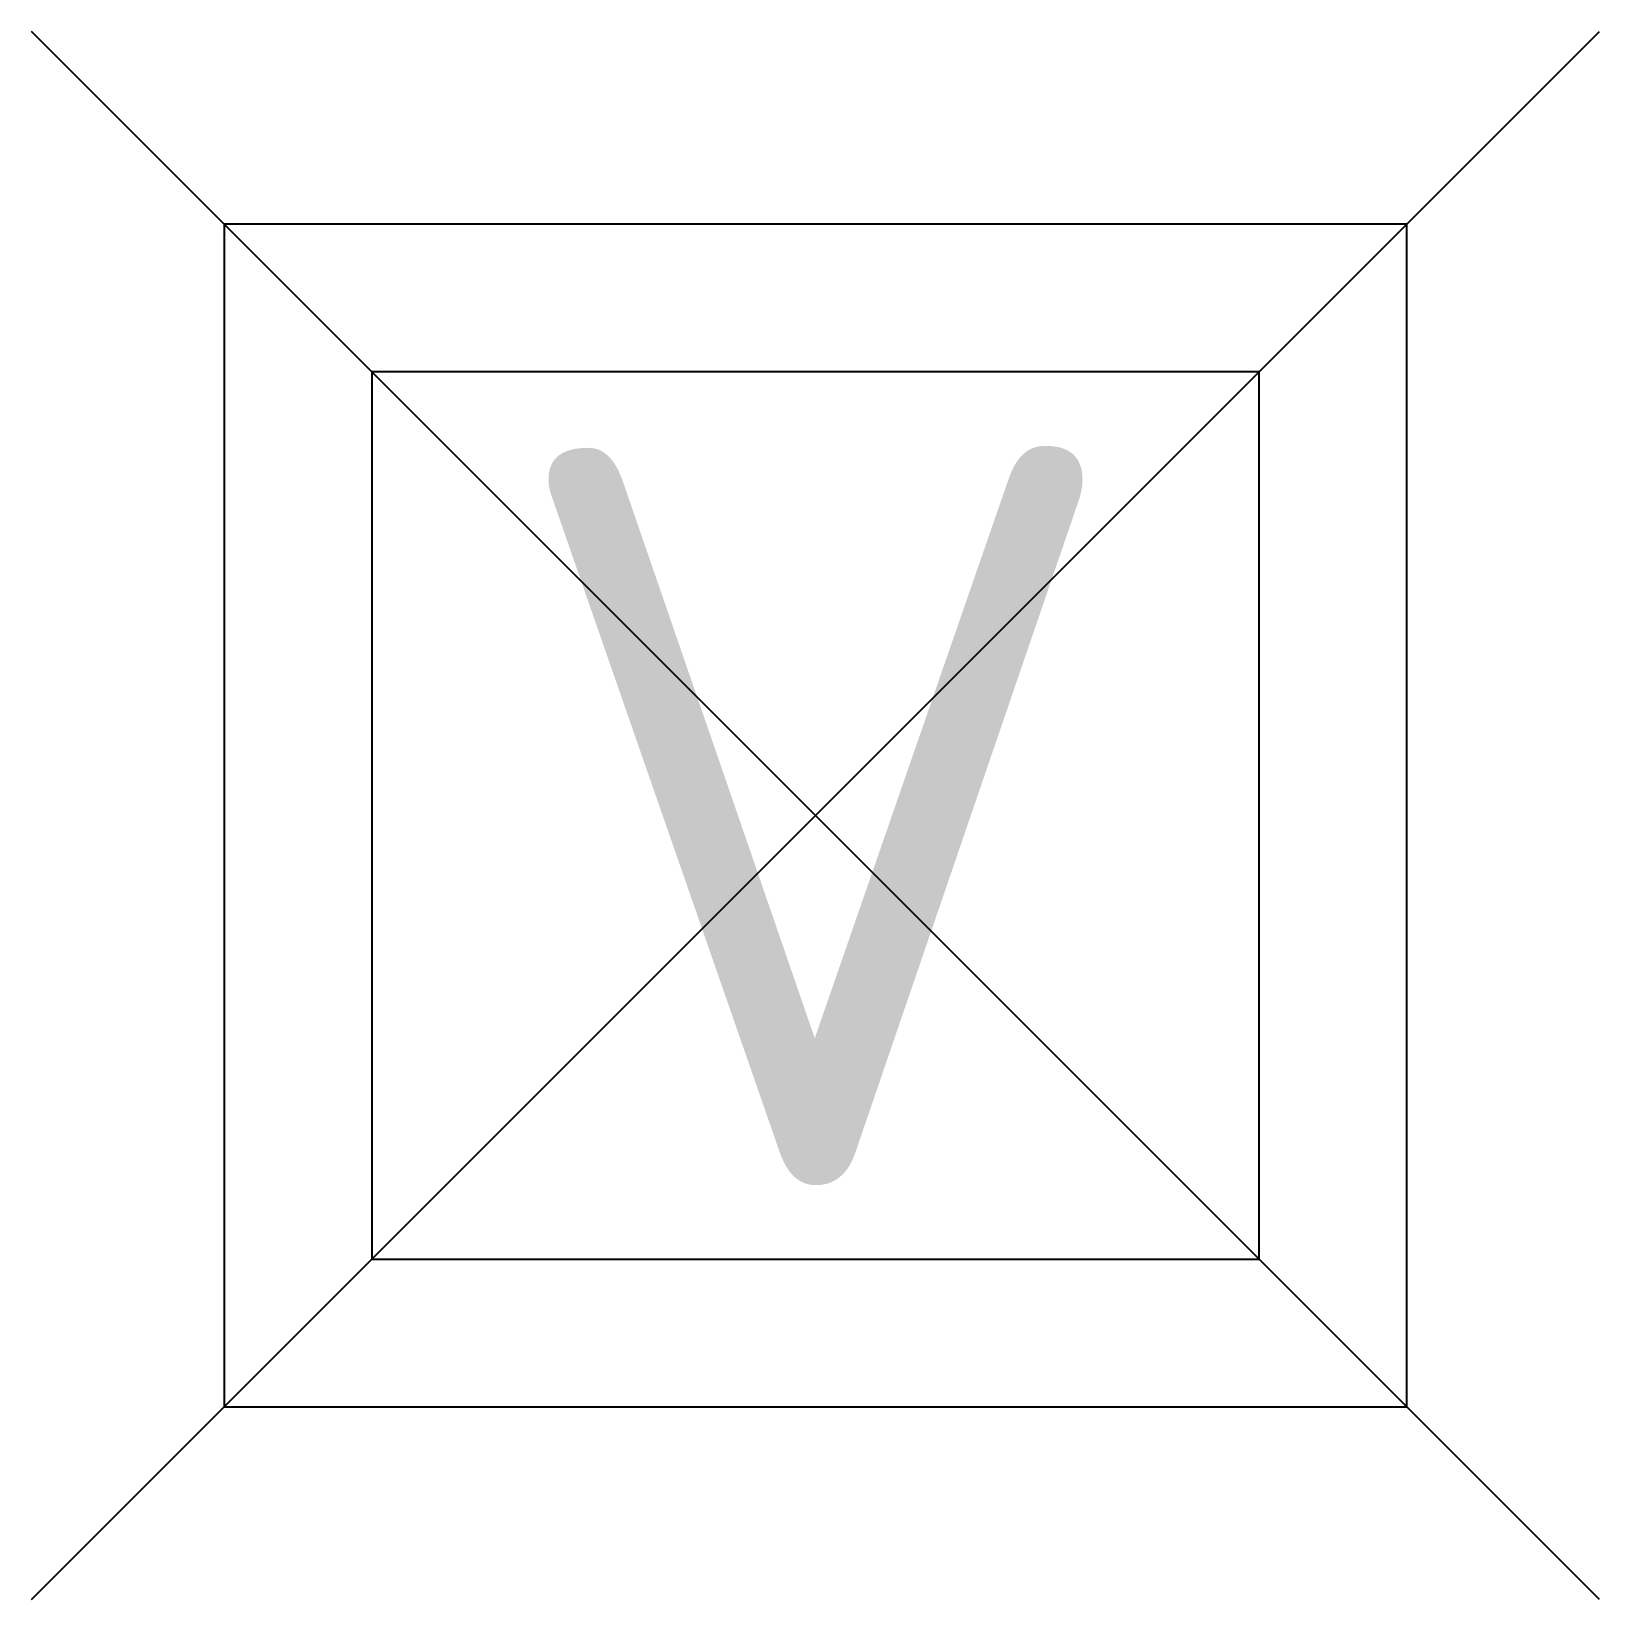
# Model space of a CAD drawing. Extents: x -2.65 to 2.65, y -2.65 to 2.65.
import ezdxf
from ezdxf.enums import TextEntityAlignment as Align

# ---------------------------------------------------------------- set-up
doc = ezdxf.new("R2010")
doc.units = 0
doc.header["$LTSCALE"] = 0.2
doc.styles.add('NLCS-ISO', font='NLCS-ISO.ttf')

msp = doc.modelspace()

# ---------------------------------------------------------------- linework, layer by layer
for p, q in [((-2.6517, -2.6517), (2.6517, 2.6517)), ((2.6517, -2.6517), (-2.6517, 2.6517))]:
    msp.add_line(p, q)
for points in [[(-2, -2), (2, -2), (2, 2), (-2, 2)], [(-1.5, -1.5), (1.5, -1.5), (1.5, 1.5), (-1.5, 1.5)]]:
    msp.add_lwpolyline(points, close=True)

# ---------------------------------------------------------------- texts
at = {"style": 'NLCS-ISO'}
msp.add_text('V', height=2.5, dxfattribs=at).set_placement((0, 0), align=Align.MIDDLE_CENTER)

doc.saveas('drawing.dxf')
